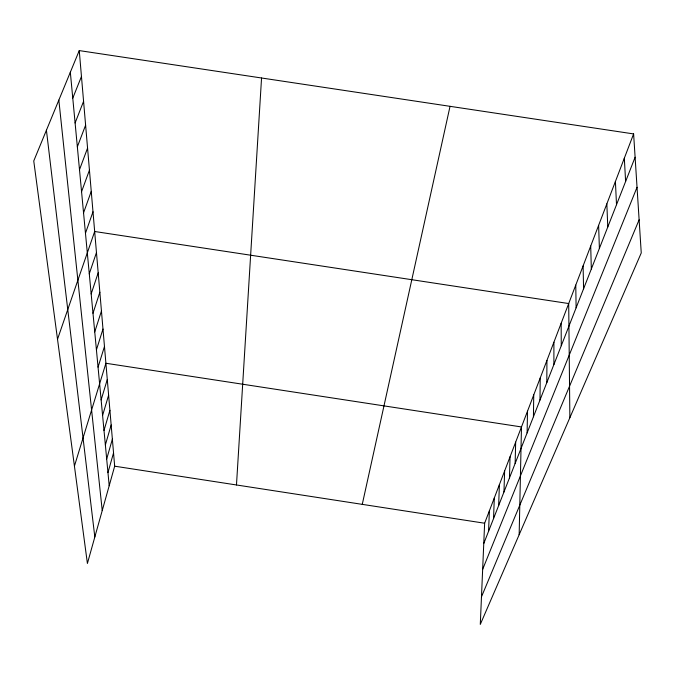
<?xml version="1.0" encoding="UTF-8"?>
<svg xmlns="http://www.w3.org/2000/svg" width="675" height="675" viewBox="0 0 675 675"><rect width="100%" height="100%" fill="white"/><g stroke="black" fill="none" stroke-linecap="round" stroke-linejoin="round"><path stroke-width="1.01" d="M553.897 364.542L553.905 342.217M546.817 382.615L546.927 360.442M540 400.013L540.211 378M533.436 416.762L533.739 394.909M527.116 432.903L527.496 411.21M519.159 534.701L521.48 426.946L105.907 363.268L74.427 466.104M515.135 463.48L515.666 442.125M509.456 477.984L510.055 456.798M503.963 491.991L504.63 470.973M498.665 505.524L499.382 484.684M493.535 518.619L494.311 497.947M488.565 531.292L489.392 510.789M633.614 133.92L484.633 523.226L480.288 624.409L641.25 252.948L633.614 133.92L79.253 50.591L33.75 160.962L87.404 563.456L114.674 466.189L79.253 50.591M236.478 484.962L261.554 77.996M362.264 504.36L450.039 106.329M107.958 472.584L113.543 452.883M106.684 459L112.371 439.155M105.359 444.96L111.164 424.972M104.001 430.448L109.915 410.316M102.592 415.437L108.624 395.17M101.132 399.904L107.291 379.493M98.052 367.141L104.473 346.461M96.424 349.852L102.988 329.046M94.736 331.914L101.453 310.981M92.99 313.284L99.849 292.241M91.167 293.929L98.196 272.776M89.277 273.805L96.466 252.543M57.518 339.263L94.677 231.5L568.696 303.548L569.869 417.69M85.463 233.229L92.998 211.798M83.548 212.861L91.252 191.354M81.565 191.692L89.446 170.134M79.498 169.695L87.564 148.087M77.347 146.804L85.615 125.162M75.102 122.968L83.582 101.309M483.756 543.561L635.108 157.241M72.773 98.128L81.464 76.478M482.65 569.388L637.04 187.296M481.469 596.86L639.124 219.797M114.674 466.189L484.633 523.226M46.423 130.233L94.821 536.979M58.843 100.094L102.229 510.57M70.335 72.225L109.198 485.738M624.324 158.203L625.615 181.482M615.406 181.507L616.511 204.719M606.842 203.875L607.778 227.019M598.615 225.366L599.392 248.425M590.709 246.038L591.325 268.996M583.099 265.933L583.58 288.782M575.767 285.086L576.112 307.825M561.153 323.266L561.263 345.735"/></g></svg>
